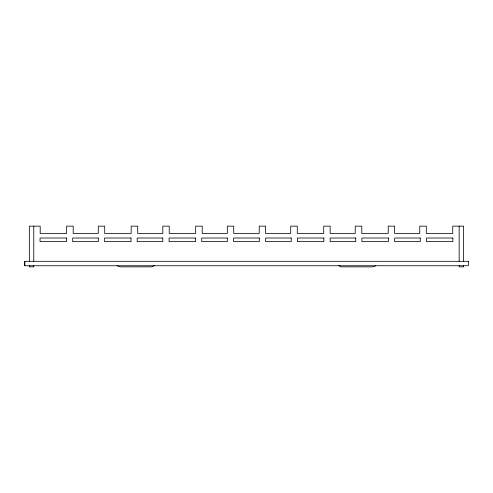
<?xml version="1.0" encoding="UTF-8"?>
<svg xmlns="http://www.w3.org/2000/svg" width="493" height="493" viewBox="0 0 493 493"><rect width="100%" height="100%" fill="white"/><g stroke="black" fill="none" stroke-linecap="round" stroke-linejoin="round"><path stroke-width="0.74" d="M154.408 265.573L151.795 266.849L120.884 266.861L118.647 266.577L117.094 265.517M375.845 265.517L374.298 266.577L372.061 266.861L341.144 266.849L338.537 265.573M463.599 261.432L463.599 226.139L452.753 226.139L452.753 233.454L426.291 233.454L426.291 226.139L419.746 226.139L419.746 233.485L394.646 233.485L394.646 226.139L388.237 226.139L388.237 233.454L361.782 233.454L361.782 226.139L355.231 226.139L355.231 233.485L330.137 233.485L330.137 226.139L323.728 226.139L323.728 233.454L297.267 233.454L297.267 226.139L290.716 226.139L290.716 233.485L265.622 233.485L265.622 226.139L259.213 226.139L259.213 233.454L233.731 233.454L233.731 226.139L227.322 226.139L227.322 233.485L202.222 233.485L202.222 226.139L195.678 226.139L195.678 233.454L169.216 233.454L169.216 226.139L162.807 226.139L162.807 233.485L137.707 233.485L137.707 226.139L131.163 226.139L131.163 233.454L104.701 233.454L104.701 226.139L98.292 226.139L98.292 233.485L73.198 233.485L73.198 226.139L66.647 226.139L66.647 233.454L40.192 233.454L40.192 226.139L29.34 226.139L29.34 261.432M463.599 265.517L463.599 266.861L459.162 266.861L459.162 265.517M459.162 226.139L459.162 261.315M33.777 226.139L33.777 261.315M33.777 265.517L33.777 266.861L29.34 266.861L29.34 265.517M24.841 261.315L24.835 265.752M66.512 238.02L40.05 238.02L40.05 241.638L66.512 241.638L66.512 238.02M98.292 238.02L72.699 238.02L72.699 241.638L98.292 241.638L98.292 238.02M131.027 238.02L104.565 238.02L104.565 241.638L131.027 241.638L131.027 238.02M162.807 238.02L137.208 238.02L137.208 241.638L162.807 241.638L162.807 238.02M195.542 238.02L169.081 238.02L169.081 241.638L195.542 241.638L195.542 238.02M227.322 238.02L201.723 238.02L201.723 241.638L227.322 241.638L227.322 238.02M259.324 238.02L233.614 238.02L233.614 241.638L259.324 241.638L259.324 238.02M291.221 238.02L265.622 238.02L265.622 241.638L291.221 241.638L291.221 238.02M323.864 238.02L297.402 238.02L297.402 241.638L323.864 241.638L323.864 238.02M355.73 238.02L330.137 238.02L330.137 241.638L355.73 241.638L355.73 238.02M388.373 238.02L361.917 238.02L361.917 241.638L388.373 241.638L388.373 238.02M420.246 238.02L394.646 238.02L394.646 241.638L420.246 241.638L420.246 238.02M452.888 238.02L426.427 238.02L426.427 241.638L452.888 241.638L452.888 238.02M468.35 261.315L24.65 261.315L24.65 265.752L468.35 265.752L468.35 261.315"/></g></svg>
